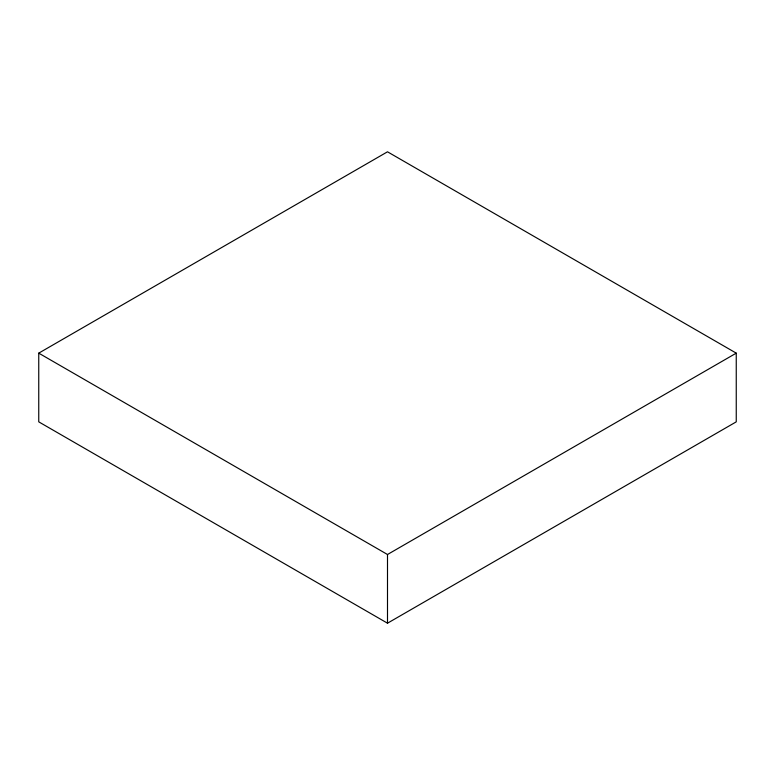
<?xml version="1.0" encoding="UTF-8"?>
<svg xmlns="http://www.w3.org/2000/svg" width="775" height="775" viewBox="0 0 775 775"><rect width="100%" height="100%" fill="white"/><g stroke="black" fill="none" stroke-linecap="round" stroke-linejoin="round"><path stroke-width="1.16" d="M38.75 353.148L387.5 151.803L736.25 353.148L736.25 421.852L387.5 623.197L38.75 421.852L38.75 353.148L387.5 554.503L736.25 353.148M387.5 554.503L387.5 623.197"/></g></svg>
